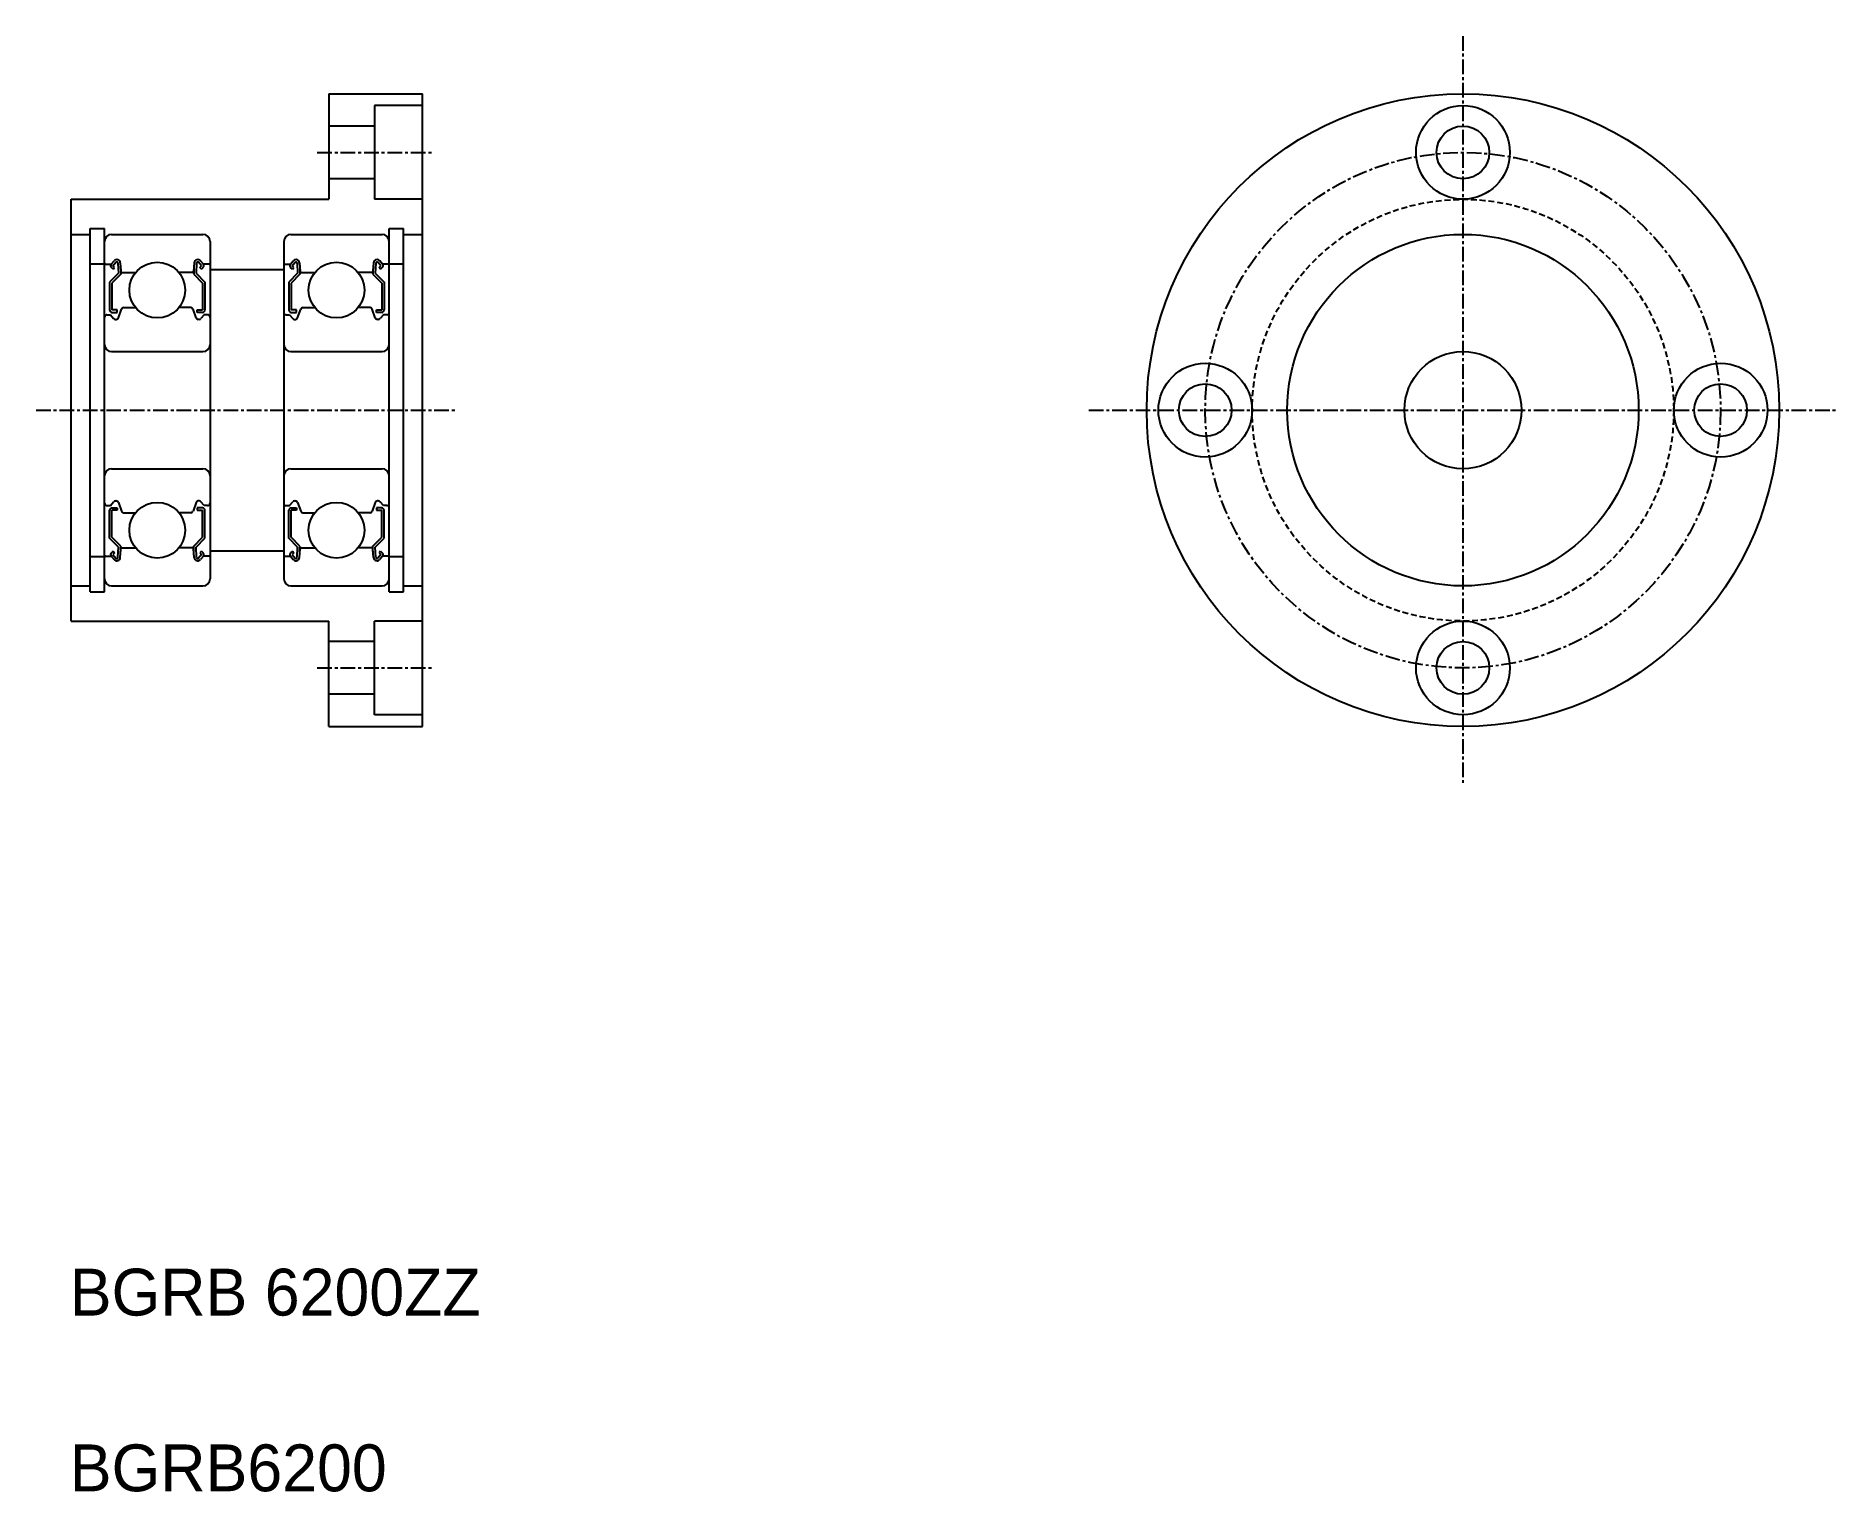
# Model space of a CAD drawing. Extents: x 154 to 308, y 72 to 196.
import ezdxf

# ---------------------------------------------------------------- set-up
doc = ezdxf.new("R2010")
doc.units = 0
doc.linetypes.add('CENTER', pattern=[2, 1.25, -0.25, 0.25, -0.25])
doc.linetypes.add('DASHED', pattern=[0.75, 0.5, -0.25])
doc.layers.get('0').update_dxf_attribs({"linetype": 'CONTINUOUS'})
doc.layers.add('CENTER', color=1, linetype='CENTER')

msp = doc.modelspace()

# ---------------------------------------------------------------- linework, layer by layer
at = {"color": 7, "linetype": 'CONTINUOUS'}
for p, q in [((179.19, 191.05), (179.19, 182.05)), ((179.19, 191.05), (187.19, 191.05)), ((181.19, 191.05), (181.19, 191.05)), ((183.19, 191.05), (183.19, 191.05)), ((187.19, 137.05), (187.19, 191.05)), ((183.09, 190.05), (183.09, 182.05)), ((187.19, 190.05), (183.09, 190.05)), ((183.09, 188.3), (179.19, 188.3)), ((183.09, 183.8), (179.19, 183.8)), ((157.19, 146.05), (157.19, 182.05)), ((157.19, 182.05), (179.19, 182.05)), ((187.19, 182.05), (183.09, 182.05)), ((157.19, 179.05), (158.8, 179.05)), ((158.8, 148.55), (158.8, 179.55)), ((158.8, 179.55), (160.04, 179.55)), ((160.04, 148.55), (160.04, 179.55)), ((160.64, 179.05), (168.44, 179.05)), ((169.04, 178.45), (169.04, 149.65)), ((175.34, 178.45), (175.34, 149.65)), ((175.94, 179.05), (183.74, 179.05)), ((184.34, 148.55), (184.34, 179.55)), ((184.34, 179.55), (185.57, 179.55)), ((185.57, 148.55), (185.57, 179.55)), ((185.57, 179.05), (187.19, 179.05)), ((158.8, 176.55), (160.04, 176.55)), ((160.14, 176.5), (160.6, 176.5)), ((161.22, 175.73), (160.47, 174.98)), ((160.6, 176.5), (160.85, 176.8)), ((160.77, 176.09), (160.62, 176.22)), ((161.42, 175.65), (160.67, 174.9)), ((160.75, 176.37), (161, 176.67)), ((160.9, 176.24), (160.75, 176.37)), ((160.77, 176.09), (160.9, 176.24)), ((161.18, 176.61), (161.22, 175.73)), ((161.37, 176.63), (161.44, 175.89)), ((161.42, 176.12), (161.42, 175.65)), ((161.54, 175.8), (162.69, 175.8)), ((167.53, 175.8), (166.39, 175.8)), ((167.7, 176.63), (167.63, 175.89)), ((167.65, 176.12), (167.65, 175.65)), ((167.65, 175.65), (168.4, 174.9)), ((167.9, 176.61), (167.85, 175.73)), ((167.85, 175.73), (168.6, 174.98)), ((168.32, 176.37), (168.07, 176.67)), ((168.17, 176.24), (168.32, 176.37)), ((168.3, 176.09), (168.17, 176.24)), ((168.48, 176.5), (168.23, 176.8)), ((168.3, 176.09), (168.45, 176.22)), ((168.94, 176.5), (168.48, 176.5)), ((169.04, 176.05), (175.34, 176.05)), ((175.44, 176.5), (175.9, 176.5)), ((176.52, 175.73), (175.77, 174.98)), ((175.9, 176.5), (176.15, 176.8)), ((176.07, 176.09), (175.92, 176.22)), ((176.72, 175.65), (175.97, 174.9)), ((176.05, 176.37), (176.3, 176.67)), ((176.2, 176.24), (176.05, 176.37)), ((176.07, 176.09), (176.2, 176.24)), ((176.48, 176.61), (176.52, 175.73)), ((176.67, 176.63), (176.74, 175.89)), ((176.72, 176.12), (176.72, 175.65)), ((176.84, 175.8), (177.99, 175.8)), ((182.83, 175.8), (181.69, 175.8)), ((183, 176.63), (182.93, 175.89)), ((182.95, 176.12), (182.95, 175.65)), ((182.95, 175.65), (183.7, 174.9)), ((183.2, 176.61), (183.15, 175.73)), ((183.15, 175.73), (183.9, 174.98)), ((183.62, 176.37), (183.37, 176.67)), ((183.47, 176.24), (183.62, 176.37)), ((183.6, 176.09), (183.47, 176.24)), ((183.78, 176.5), (183.53, 176.8)), ((183.6, 176.09), (183.75, 176.22)), ((184.24, 176.5), (183.78, 176.5)), ((184.34, 176.55), (185.57, 176.55)), ((160.47, 174.98), (160.47, 172.6)), ((160.67, 174.9), (160.67, 172.6)), ((168.4, 174.9), (168.4, 172.6)), ((168.6, 174.98), (168.6, 172.6)), ((175.77, 174.98), (175.77, 172.6)), ((175.97, 174.9), (175.97, 172.6)), ((183.7, 174.9), (183.7, 172.6)), ((183.9, 174.98), (183.9, 172.6)), ((161.12, 172.6), (160.67, 172.6)), ((160.67, 172.4), (161.12, 172.4)), ((161.12, 172.4), (161.12, 172.6)), ((161.22, 171.93), (161.49, 172.67)), ((161.67, 172.8), (162.69, 172.8)), ((167.4, 172.8), (166.39, 172.8)), ((167.85, 171.93), (167.59, 172.67)), ((167.95, 172.6), (168.4, 172.6)), ((167.95, 172.4), (167.95, 172.6)), ((168.4, 172.4), (167.95, 172.4)), ((176.42, 172.6), (175.97, 172.6)), ((175.97, 172.4), (176.42, 172.4)), ((176.42, 172.4), (176.42, 172.6)), ((176.52, 171.93), (176.79, 172.67)), ((176.97, 172.8), (177.99, 172.8)), ((182.7, 172.8), (181.69, 172.8)), ((183.15, 171.93), (182.89, 172.67)), ((183.25, 172.6), (183.7, 172.6)), ((183.25, 172.4), (183.25, 172.6)), ((183.7, 172.4), (183.25, 172.4)), ((160.24, 172.2), (160.54, 172.2)), ((160.54, 172.2), (160.81, 171.87)), ((160.96, 171.8), (161.03, 171.8)), ((168.11, 171.8), (168.04, 171.8)), ((168.54, 172.2), (168.26, 171.87)), ((168.84, 172.2), (168.54, 172.2)), ((175.54, 172.2), (175.84, 172.2)), ((175.84, 172.2), (176.11, 171.87)), ((176.26, 171.8), (176.33, 171.8)), ((183.41, 171.8), (183.34, 171.8)), ((183.84, 172.2), (183.56, 171.87)), ((184.14, 172.2), (183.84, 172.2)), ((160.64, 169.05), (168.44, 169.05)), ((175.94, 169.05), (183.74, 169.05)), ((160.64, 159.05), (168.44, 159.05)), ((175.94, 159.05), (183.74, 159.05)), ((160.24, 155.9), (160.54, 155.9)), ((160.47, 153.12), (160.47, 155.5)), ((160.54, 155.9), (160.81, 156.23)), ((160.67, 155.7), (161.12, 155.7)), ((161.12, 155.5), (160.67, 155.5)), ((160.67, 153.2), (160.67, 155.5)), ((160.96, 156.3), (161.03, 156.3)), ((161.12, 155.7), (161.12, 155.5)), ((161.22, 156.17), (161.49, 155.43)), ((161.67, 155.3), (162.69, 155.3)), ((167.4, 155.3), (166.39, 155.3)), ((167.85, 156.17), (167.59, 155.43)), ((167.95, 155.7), (167.95, 155.5)), ((168.4, 155.7), (167.95, 155.7)), ((167.95, 155.5), (168.4, 155.5)), ((168.11, 156.3), (168.04, 156.3)), ((168.54, 155.9), (168.26, 156.23)), ((168.4, 153.2), (168.4, 155.5)), ((168.84, 155.9), (168.54, 155.9)), ((168.6, 153.12), (168.6, 155.5)), ((175.54, 155.9), (175.84, 155.9)), ((175.77, 153.12), (175.77, 155.5)), ((175.84, 155.9), (176.11, 156.23)), ((175.97, 155.7), (176.42, 155.7)), ((176.42, 155.5), (175.97, 155.5)), ((175.97, 153.2), (175.97, 155.5)), ((176.26, 156.3), (176.33, 156.3)), ((176.42, 155.7), (176.42, 155.5)), ((176.52, 156.17), (176.79, 155.43)), ((176.97, 155.3), (177.99, 155.3)), ((182.7, 155.3), (181.69, 155.3)), ((183.15, 156.17), (182.89, 155.43)), ((183.25, 155.7), (183.25, 155.5)), ((183.7, 155.7), (183.25, 155.7)), ((183.25, 155.5), (183.7, 155.5)), ((183.41, 156.3), (183.34, 156.3)), ((183.84, 155.9), (183.56, 156.23)), ((183.7, 153.2), (183.7, 155.5)), ((184.14, 155.9), (183.84, 155.9)), ((183.9, 153.12), (183.9, 155.5)), ((161.22, 152.37), (160.47, 153.12)), ((161.42, 152.45), (160.67, 153.2)), ((161.18, 151.49), (161.22, 152.37)), ((161.42, 151.98), (161.42, 152.45)), ((161.54, 152.3), (162.69, 152.3)), ((167.53, 152.3), (166.39, 152.3)), ((167.65, 152.45), (168.4, 153.2)), ((167.65, 151.98), (167.65, 152.45)), ((167.85, 152.37), (168.6, 153.12)), ((167.9, 151.49), (167.85, 152.37)), ((176.52, 152.37), (175.77, 153.12)), ((176.72, 152.45), (175.97, 153.2)), ((176.48, 151.49), (176.52, 152.37)), ((176.72, 151.98), (176.72, 152.45)), ((176.84, 152.3), (177.99, 152.3)), ((182.83, 152.3), (181.69, 152.3)), ((182.95, 152.45), (183.7, 153.2)), ((182.95, 151.98), (182.95, 152.45)), ((183.15, 152.37), (183.9, 153.12)), ((183.2, 151.49), (183.15, 152.37)), ((158.8, 151.55), (160.04, 151.55)), ((160.14, 151.6), (160.6, 151.6)), ((160.6, 151.6), (160.85, 151.3)), ((160.77, 152.01), (160.62, 151.88)), ((160.9, 151.86), (160.75, 151.73)), ((160.75, 151.73), (161, 151.43)), ((160.77, 152.01), (160.9, 151.86)), ((161.37, 151.47), (161.44, 152.21)), ((167.7, 151.47), (167.63, 152.21)), ((168.32, 151.73), (168.07, 151.43)), ((168.3, 152.01), (168.17, 151.86)), ((168.17, 151.86), (168.32, 151.73)), ((168.48, 151.6), (168.23, 151.3)), ((168.3, 152.01), (168.45, 151.88)), ((168.94, 151.6), (168.48, 151.6)), ((169.04, 152.05), (175.34, 152.05)), ((175.44, 151.6), (175.9, 151.6)), ((175.9, 151.6), (176.15, 151.3)), ((176.07, 152.01), (175.92, 151.88)), ((176.2, 151.86), (176.05, 151.73)), ((176.05, 151.73), (176.3, 151.43)), ((176.07, 152.01), (176.2, 151.86)), ((176.67, 151.47), (176.74, 152.21)), ((183, 151.47), (182.93, 152.21)), ((183.62, 151.73), (183.37, 151.43)), ((183.6, 152.01), (183.47, 151.86)), ((183.47, 151.86), (183.62, 151.73)), ((183.78, 151.6), (183.53, 151.3)), ((183.6, 152.01), (183.75, 151.88)), ((184.24, 151.6), (183.78, 151.6)), ((184.34, 151.55), (185.57, 151.55)), ((157.19, 149.05), (158.8, 149.05)), ((158.8, 148.55), (160.04, 148.55)), ((160.64, 149.05), (168.44, 149.05)), ((175.94, 149.05), (183.74, 149.05)), ((184.34, 148.55), (185.57, 148.55)), ((185.57, 149.05), (187.19, 149.05)), ((157.19, 146.05), (179.19, 146.05)), ((179.19, 137.05), (179.19, 146.05)), ((187.19, 146.05), (183.09, 146.05)), ((183.09, 138.05), (183.09, 146.05)), ((183.09, 144.3), (179.19, 144.3)), ((183.09, 139.8), (179.19, 139.8)), ((179.19, 137.05), (187.19, 137.05)), ((181.19, 137.05), (181.19, 137.05)), ((187.19, 138.05), (183.09, 138.05)), ((183.19, 137.05), (183.19, 137.05))]:
    msp.add_line(p, q, dxfattribs=at)
for centre, radius in [((276.01, 164.05), 27), ((276.01, 186.05), 4), ((276.01, 186.05), 2.25), ((276.01, 164.05), 15), ((164.54, 174.3), 2.38), ((179.84, 174.3), 2.38), ((254.01, 164.05), 4), ((276.01, 164.05), 5), ((298.01, 164.05), 4), ((254.01, 164.05), 2.25), ((298.01, 164.05), 2.25), ((164.54, 153.8), 2.38), ((179.84, 153.8), 2.38), ((276.01, 142.05), 4), ((276.01, 142.05), 2.25)]:
    msp.add_circle(centre, radius, dxfattribs=at)
at = {"color": 3, "linetype": 'DASHED'}
msp.add_circle((276.01, 164.05), 18, dxfattribs=at)
at = {"color": 7, "linetype": 'CONTINUOUS'}
for centre, radius, start, end in [((160.64, 178.45), 0.6, 90, 180), ((168.44, 178.45), 0.6, 0, 90), ((175.94, 178.45), 0.6, 90, 180), ((183.74, 178.45), 0.6, 0, 90), ((161.08, 176.6), 0.3, 4.9968, 140.0029), ((168, 176.6), 0.3, 39.9971, 175.0032), ((176.38, 176.6), 0.3, 4.9968, 140.0029), ((183.3, 176.6), 0.3, 39.9971, 175.0032), ((160.14, 176.6), 0.1, 180, 270), ((160.75, 176.37), 0.2, 140.0029, 230.087), ((161.08, 176.6), 0.1, 2.8198, 140.0022), ((161.54, 175.9), 0.1, 184.9968, 269.9995), ((167.53, 175.9), 0.1, 270.0005, 355.0032), ((168, 176.6), 0.1, 39.9978, 177.1802), ((168.32, 176.37), 0.2, 309.913, 39.9971), ((168.94, 176.6), 0.1, 270, 0), ((175.44, 176.6), 0.1, 180, 270), ((176.05, 176.37), 0.2, 140.0029, 230.087), ((176.38, 176.6), 0.1, 2.8198, 140.0022), ((176.84, 175.9), 0.1, 184.9968, 269.9995), ((182.83, 175.9), 0.1, 270.0005, 355.0032), ((183.3, 176.6), 0.1, 39.9978, 177.1802), ((183.62, 176.37), 0.2, 309.913, 39.9971), ((184.24, 176.6), 0.1, 270, 0), ((160.67, 172.6), 0.2, 180, 270), ((161.67, 172.6), 0.2, 90, 159.9914), ((167.4, 172.6), 0.2, 20.0086, 90), ((168.4, 172.6), 0.2, 270, 0), ((175.97, 172.6), 0.2, 180, 270), ((176.97, 172.6), 0.2, 90, 159.9914), ((182.7, 172.6), 0.2, 20.0086, 90), ((183.7, 172.6), 0.2, 270, 0), ((160.24, 172), 0.2, 90, 180), ((160.96, 172), 0.2, 219.995, 270), ((161.03, 172), 0.2, 270, 339.9914), ((168.04, 172), 0.2, 200.0086, 270), ((168.11, 172), 0.2, 270, 320.005), ((168.84, 172), 0.2, 0, 90), ((175.54, 172), 0.2, 90, 180), ((176.26, 172), 0.2, 219.995, 270), ((176.33, 172), 0.2, 270, 339.9914), ((183.34, 172), 0.2, 200.0086, 270), ((183.41, 172), 0.2, 270, 320.005), ((184.14, 172), 0.2, 0, 90), ((160.64, 169.65), 0.6, 180, 270), ((168.44, 169.65), 0.6, 270, 0), ((175.94, 169.65), 0.6, 180, 270), ((183.74, 169.65), 0.6, 270, 0), ((160.64, 158.45), 0.6, 90, 180), ((168.44, 158.45), 0.6, 0, 90), ((175.94, 158.45), 0.6, 90, 180), ((183.74, 158.45), 0.6, 0, 90), ((160.24, 156.1), 0.2, 180, 270), ((160.67, 155.5), 0.2, 90, 180), ((160.96, 156.1), 0.2, 90, 140.005), ((161.03, 156.1), 0.2, 20.0086, 90), ((161.67, 155.5), 0.2, 200.0086, 270), ((167.4, 155.5), 0.2, 270, 339.9914), ((168.04, 156.1), 0.2, 90, 159.9914), ((168.11, 156.1), 0.2, 39.995, 90), ((168.4, 155.5), 0.2, 0, 90), ((168.84, 156.1), 0.2, 270, 0), ((175.54, 156.1), 0.2, 180, 270), ((175.97, 155.5), 0.2, 90, 180), ((176.26, 156.1), 0.2, 90, 140.005), ((176.33, 156.1), 0.2, 20.0086, 90), ((176.97, 155.5), 0.2, 200.0086, 270), ((182.7, 155.5), 0.2, 270, 339.9914), ((183.34, 156.1), 0.2, 90, 159.9914), ((183.41, 156.1), 0.2, 39.995, 90), ((183.7, 155.5), 0.2, 0, 90), ((184.14, 156.1), 0.2, 270, 0), ((161.54, 152.2), 0.1, 90.0005, 175.0032), ((167.53, 152.2), 0.1, 4.9968, 89.9995), ((176.84, 152.2), 0.1, 90.0005, 175.0032), ((182.83, 152.2), 0.1, 4.9968, 89.9995), ((160.14, 151.5), 0.1, 90, 180), ((160.75, 151.73), 0.2, 129.913, 219.9971), ((161.08, 151.49), 0.3, 219.9971, 355.0032), ((161.08, 151.49), 0.1, 219.9978, 357.1802), ((168, 151.49), 0.3, 184.9968, 320.0029), ((168, 151.49), 0.1, 182.8198, 320.0022), ((168.32, 151.73), 0.2, 320.0029, 50.087), ((168.94, 151.5), 0.1, 0, 90), ((175.44, 151.5), 0.1, 90, 180), ((176.05, 151.73), 0.2, 129.913, 219.9971), ((176.38, 151.49), 0.3, 219.9971, 355.0032), ((176.38, 151.49), 0.1, 219.9978, 357.1802), ((183.3, 151.49), 0.3, 184.9968, 320.0029), ((183.3, 151.49), 0.1, 182.8198, 320.0022), ((183.62, 151.73), 0.2, 320.0029, 50.087), ((184.24, 151.5), 0.1, 0, 90), ((160.64, 149.65), 0.6, 180, 270), ((168.44, 149.65), 0.6, 270, 0), ((175.94, 149.65), 0.6, 180, 270), ((183.74, 149.65), 0.6, 270, 0)]:
    msp.add_arc(centre, radius, start, end, dxfattribs=at)
at = {"layer": 'CENTER', "color": 1, "linetype": 'CENTER'}
for p, q in [((276.01, 195.98), (276.01, 132.11)), ((178.19, 186.05), (188.19, 186.05)), ((154.19, 164.05), (190.19, 164.05)), ((244.07, 164.05), (307.94, 164.05)), ((178.19, 142.05), (188.19, 142.05))]:
    msp.add_line(p, q, dxfattribs=at)
msp.add_circle((276.01, 164.05), 22, dxfattribs=at)

# ---------------------------------------------------------------- texts
at = {"color": 7, "linetype": 'CONTINUOUS'}
for s, p in [('BGRB 6200ZZ', (157.07, 86.77)), ('BGRB6200', (157.07, 71.77))]:
    msp.add_text(s, height=4, dxfattribs=at).set_placement(p)

doc.saveas('drawing.dxf')
